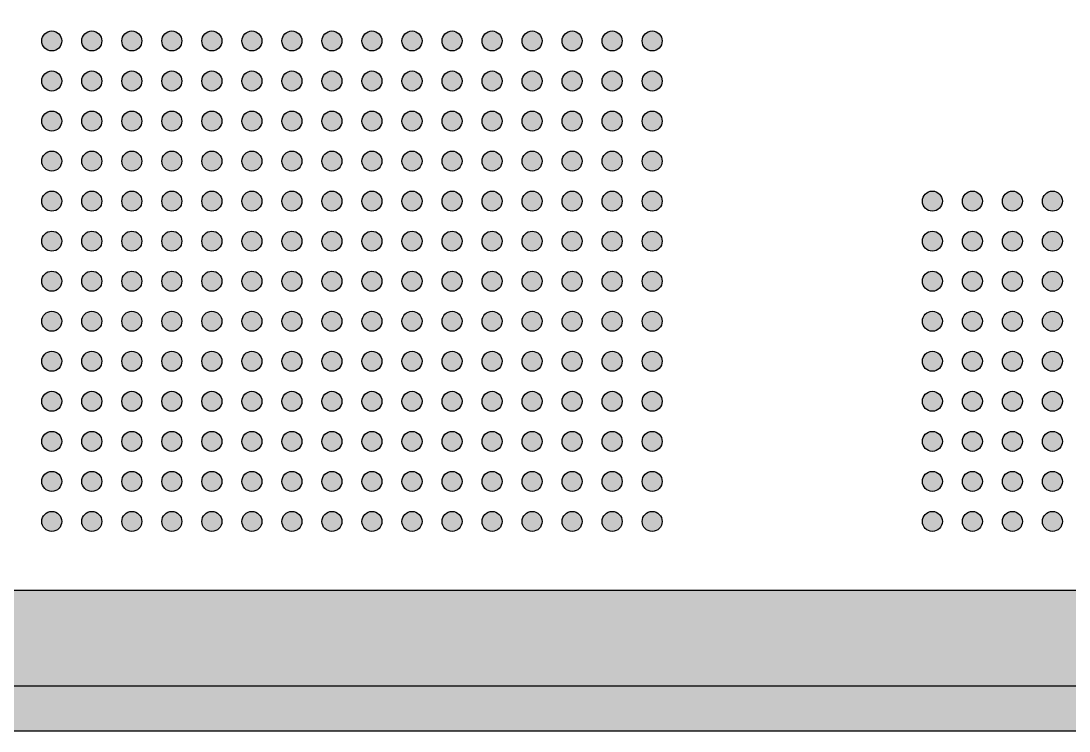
# Model space of a CAD drawing. Header units: millimetres. Extents: x -87434 to 499450, y -468665 to 122144.
# Drawn here: x 106402 to 109021, y 67390 to 69163 of the extents above; entities that cross this region are included whole.
import ezdxf

# ---------------------------------------------------------------- set-up
doc = ezdxf.new("R2010")
doc.units = ezdxf.units.MM

# ---------------------------------------------------------------- blocks, each defined once
blk = doc.blocks.new('A$C0D4A27B5')
at = {"lineweight": 25}
h = blk.add_hatch(color=251, dxfattribs=at)
h.set_gradient(color1=(62, 64, 59), color2=(90, 93, 86), tint=0.46, name='INVHEMISPHERICAL')
h.paths.add_polyline_path([(0, 0), (650, 0), (650, -700), (0, -700)])
h.paths.add_polyline_path([(21.05, -21.05), (628.95, -21.05), (628.95, -678.95), (21.05, -678.95)], flags=16)
at = {"lineweight": 30}
h = blk.add_hatch(color=256, dxfattribs=at)
h.dxf.hatch_style = 1
edge = h.paths.add_edge_path()
edge.add_arc((159.27, -596.59), 1.5, 0, 360)
h = blk.add_hatch(color=256, dxfattribs=at)
h.dxf.hatch_style = 1
edge = h.paths.add_edge_path()
edge.add_arc((165.27, -596.59), 1.5, 0, 360)
h = blk.add_hatch(color=256, dxfattribs=at)
h.dxf.hatch_style = 1
edge = h.paths.add_edge_path()
edge.add_arc((171.27, -596.59), 1.5, 0, 360)
h = blk.add_hatch(color=256, dxfattribs=at)
h.dxf.hatch_style = 1
edge = h.paths.add_edge_path()
edge.add_arc((177.27, -596.59), 1.5, 0, 360)
h = blk.add_hatch(color=256, dxfattribs=at)
h.dxf.hatch_style = 1
edge = h.paths.add_edge_path()
edge.add_arc((183.27, -596.59), 1.5, 0, 360)
h = blk.add_hatch(color=256, dxfattribs=at)
h.dxf.hatch_style = 1
edge = h.paths.add_edge_path()
edge.add_arc((189.27, -596.59), 1.5, 0, 360)
h = blk.add_hatch(color=256, dxfattribs=at)
h.dxf.hatch_style = 1
edge = h.paths.add_edge_path()
edge.add_arc((195.27, -596.59), 1.5, 0, 360)
h = blk.add_hatch(color=256, dxfattribs=at)
h.dxf.hatch_style = 1
edge = h.paths.add_edge_path()
edge.add_arc((201.27, -596.59), 1.5, 0, 360)
h = blk.add_hatch(color=256, dxfattribs=at)
h.dxf.hatch_style = 1
edge = h.paths.add_edge_path()
edge.add_arc((207.27, -596.59), 1.5, 0, 360)
h = blk.add_hatch(color=256, dxfattribs=at)
h.dxf.hatch_style = 1
edge = h.paths.add_edge_path()
edge.add_arc((213.27, -596.59), 1.5, 0, 360)
h = blk.add_hatch(color=256, dxfattribs=at)
h.dxf.hatch_style = 1
edge = h.paths.add_edge_path()
edge.add_arc((219.27, -596.59), 1.5, 0, 360)
h = blk.add_hatch(color=256, dxfattribs=at)
h.dxf.hatch_style = 1
edge = h.paths.add_edge_path()
edge.add_arc((225.27, -596.59), 1.5, 0, 360)
h = blk.add_hatch(color=256, dxfattribs=at)
h.dxf.hatch_style = 1
edge = h.paths.add_edge_path()
edge.add_arc((231.27, -596.59), 1.5, 0, 360)
h = blk.add_hatch(color=256, dxfattribs=at)
h.dxf.hatch_style = 1
edge = h.paths.add_edge_path()
edge.add_arc((237.27, -596.59), 1.5, 0, 360)
h = blk.add_hatch(color=256, dxfattribs=at)
h.dxf.hatch_style = 1
edge = h.paths.add_edge_path()
edge.add_arc((243.27, -596.59), 1.5, 0, 360)
h = blk.add_hatch(color=256, dxfattribs=at)
h.dxf.hatch_style = 1
edge = h.paths.add_edge_path()
edge.add_arc((249.27, -596.59), 1.5, 0, 360)
h = blk.add_hatch(color=256, dxfattribs=at)
h.dxf.hatch_style = 1
edge = h.paths.add_edge_path()
edge.add_arc((159.27, -602.59), 1.5, 0, 360)
h = blk.add_hatch(color=256, dxfattribs=at)
h.dxf.hatch_style = 1
edge = h.paths.add_edge_path()
edge.add_arc((165.27, -602.59), 1.5, 0, 360)
h = blk.add_hatch(color=256, dxfattribs=at)
h.dxf.hatch_style = 1
edge = h.paths.add_edge_path()
edge.add_arc((171.27, -602.59), 1.5, 0, 360)
h = blk.add_hatch(color=256, dxfattribs=at)
h.dxf.hatch_style = 1
edge = h.paths.add_edge_path()
edge.add_arc((177.27, -602.59), 1.5, 0, 360)
h = blk.add_hatch(color=256, dxfattribs=at)
h.dxf.hatch_style = 1
edge = h.paths.add_edge_path()
edge.add_arc((183.27, -602.59), 1.5, 0, 360)
h = blk.add_hatch(color=256, dxfattribs=at)
h.dxf.hatch_style = 1
edge = h.paths.add_edge_path()
edge.add_arc((189.27, -602.59), 1.5, 0, 360)
h = blk.add_hatch(color=256, dxfattribs=at)
h.dxf.hatch_style = 1
edge = h.paths.add_edge_path()
edge.add_arc((195.27, -602.59), 1.5, 0, 360)
h = blk.add_hatch(color=256, dxfattribs=at)
h.dxf.hatch_style = 1
edge = h.paths.add_edge_path()
edge.add_arc((201.27, -602.59), 1.5, 0, 360)
h = blk.add_hatch(color=256, dxfattribs=at)
h.dxf.hatch_style = 1
edge = h.paths.add_edge_path()
edge.add_arc((207.27, -602.59), 1.5, 0, 360)
h = blk.add_hatch(color=256, dxfattribs=at)
h.dxf.hatch_style = 1
edge = h.paths.add_edge_path()
edge.add_arc((213.27, -602.59), 1.5, 0, 360)
h = blk.add_hatch(color=256, dxfattribs=at)
h.dxf.hatch_style = 1
edge = h.paths.add_edge_path()
edge.add_arc((219.27, -602.59), 1.5, 0, 360)
h = blk.add_hatch(color=256, dxfattribs=at)
h.dxf.hatch_style = 1
edge = h.paths.add_edge_path()
edge.add_arc((225.27, -602.59), 1.5, 0, 360)
h = blk.add_hatch(color=256, dxfattribs=at)
h.dxf.hatch_style = 1
edge = h.paths.add_edge_path()
edge.add_arc((231.27, -602.59), 1.5, 0, 360)
h = blk.add_hatch(color=256, dxfattribs=at)
h.dxf.hatch_style = 1
edge = h.paths.add_edge_path()
edge.add_arc((237.27, -602.59), 1.5, 0, 360)
h = blk.add_hatch(color=256, dxfattribs=at)
h.dxf.hatch_style = 1
edge = h.paths.add_edge_path()
edge.add_arc((243.27, -602.59), 1.5, 0, 360)
h = blk.add_hatch(color=256, dxfattribs=at)
h.dxf.hatch_style = 1
edge = h.paths.add_edge_path()
edge.add_arc((249.27, -602.59), 1.5, 0, 360)
h = blk.add_hatch(color=256, dxfattribs=at)
h.dxf.hatch_style = 1
edge = h.paths.add_edge_path()
edge.add_arc((159.27, -608.59), 1.5, 0, 360)
h = blk.add_hatch(color=256, dxfattribs=at)
h.dxf.hatch_style = 1
edge = h.paths.add_edge_path()
edge.add_arc((165.27, -608.59), 1.5, 0, 360)
h = blk.add_hatch(color=256, dxfattribs=at)
h.dxf.hatch_style = 1
edge = h.paths.add_edge_path()
edge.add_arc((171.27, -608.59), 1.5, 0, 360)
h = blk.add_hatch(color=256, dxfattribs=at)
h.dxf.hatch_style = 1
edge = h.paths.add_edge_path()
edge.add_arc((177.27, -608.59), 1.5, 0, 360)
h = blk.add_hatch(color=256, dxfattribs=at)
h.dxf.hatch_style = 1
edge = h.paths.add_edge_path()
edge.add_arc((183.27, -608.59), 1.5, 0, 360)
h = blk.add_hatch(color=256, dxfattribs=at)
h.dxf.hatch_style = 1
edge = h.paths.add_edge_path()
edge.add_arc((189.27, -608.59), 1.5, 0, 360)
h = blk.add_hatch(color=256, dxfattribs=at)
h.dxf.hatch_style = 1
edge = h.paths.add_edge_path()
edge.add_arc((195.27, -608.59), 1.5, 0, 360)
h = blk.add_hatch(color=256, dxfattribs=at)
h.dxf.hatch_style = 1
edge = h.paths.add_edge_path()
edge.add_arc((201.27, -608.59), 1.5, 0, 360)
h = blk.add_hatch(color=256, dxfattribs=at)
h.dxf.hatch_style = 1
edge = h.paths.add_edge_path()
edge.add_arc((207.27, -608.59), 1.5, 0, 360)
h = blk.add_hatch(color=256, dxfattribs=at)
h.dxf.hatch_style = 1
edge = h.paths.add_edge_path()
edge.add_arc((213.27, -608.59), 1.5, 0, 360)
h = blk.add_hatch(color=256, dxfattribs=at)
h.dxf.hatch_style = 1
edge = h.paths.add_edge_path()
edge.add_arc((219.27, -608.59), 1.5, 0, 360)
h = blk.add_hatch(color=256, dxfattribs=at)
h.dxf.hatch_style = 1
edge = h.paths.add_edge_path()
edge.add_arc((225.27, -608.59), 1.5, 0, 360)
h = blk.add_hatch(color=256, dxfattribs=at)
h.dxf.hatch_style = 1
edge = h.paths.add_edge_path()
edge.add_arc((231.27, -608.59), 1.5, 0, 360)
h = blk.add_hatch(color=256, dxfattribs=at)
h.dxf.hatch_style = 1
edge = h.paths.add_edge_path()
edge.add_arc((237.27, -608.59), 1.5, 0, 360)
h = blk.add_hatch(color=256, dxfattribs=at)
h.dxf.hatch_style = 1
edge = h.paths.add_edge_path()
edge.add_arc((243.27, -608.59), 1.5, 0, 360)
h = blk.add_hatch(color=256, dxfattribs=at)
h.dxf.hatch_style = 1
edge = h.paths.add_edge_path()
edge.add_arc((249.27, -608.59), 1.5, 0, 360)
h = blk.add_hatch(color=256, dxfattribs=at)
h.dxf.hatch_style = 1
edge = h.paths.add_edge_path()
edge.add_arc((159.27, -614.59), 1.5, 0, 360)
h = blk.add_hatch(color=256, dxfattribs=at)
h.dxf.hatch_style = 1
edge = h.paths.add_edge_path()
edge.add_arc((165.27, -614.59), 1.5, 0, 360)
h = blk.add_hatch(color=256, dxfattribs=at)
h.dxf.hatch_style = 1
edge = h.paths.add_edge_path()
edge.add_arc((171.27, -614.59), 1.5, 0, 360)
h = blk.add_hatch(color=256, dxfattribs=at)
h.dxf.hatch_style = 1
edge = h.paths.add_edge_path()
edge.add_arc((177.27, -614.59), 1.5, 0, 360)
h = blk.add_hatch(color=256, dxfattribs=at)
h.dxf.hatch_style = 1
edge = h.paths.add_edge_path()
edge.add_arc((183.27, -614.59), 1.5, 0, 360)
h = blk.add_hatch(color=256, dxfattribs=at)
h.dxf.hatch_style = 1
edge = h.paths.add_edge_path()
edge.add_arc((189.27, -614.59), 1.5, 0, 360)
h = blk.add_hatch(color=256, dxfattribs=at)
h.dxf.hatch_style = 1
edge = h.paths.add_edge_path()
edge.add_arc((195.27, -614.59), 1.5, 0, 360)
h = blk.add_hatch(color=256, dxfattribs=at)
h.dxf.hatch_style = 1
edge = h.paths.add_edge_path()
edge.add_arc((201.27, -614.59), 1.5, 0, 360)
h = blk.add_hatch(color=256, dxfattribs=at)
h.dxf.hatch_style = 1
edge = h.paths.add_edge_path()
edge.add_arc((207.27, -614.59), 1.5, 0, 360)
h = blk.add_hatch(color=256, dxfattribs=at)
h.dxf.hatch_style = 1
edge = h.paths.add_edge_path()
edge.add_arc((213.27, -614.59), 1.5, 0, 360)
h = blk.add_hatch(color=256, dxfattribs=at)
h.dxf.hatch_style = 1
edge = h.paths.add_edge_path()
edge.add_arc((219.27, -614.59), 1.5, 0, 360)
h = blk.add_hatch(color=256, dxfattribs=at)
h.dxf.hatch_style = 1
edge = h.paths.add_edge_path()
edge.add_arc((225.27, -614.59), 1.5, 0, 360)
h = blk.add_hatch(color=256, dxfattribs=at)
h.dxf.hatch_style = 1
edge = h.paths.add_edge_path()
edge.add_arc((231.27, -614.59), 1.5, 0, 360)
h = blk.add_hatch(color=256, dxfattribs=at)
h.dxf.hatch_style = 1
edge = h.paths.add_edge_path()
edge.add_arc((237.27, -614.59), 1.5, 0, 360)
h = blk.add_hatch(color=256, dxfattribs=at)
h.dxf.hatch_style = 1
edge = h.paths.add_edge_path()
edge.add_arc((243.27, -614.59), 1.5, 0, 360)
h = blk.add_hatch(color=256, dxfattribs=at)
h.dxf.hatch_style = 1
edge = h.paths.add_edge_path()
edge.add_arc((249.27, -614.59), 1.5, 0, 360)
h = blk.add_hatch(color=256, dxfattribs=at)
h.dxf.hatch_style = 1
edge = h.paths.add_edge_path()
edge.add_arc((159.27, -620.59), 1.5, 0, 360)
h = blk.add_hatch(color=256, dxfattribs=at)
h.dxf.hatch_style = 1
edge = h.paths.add_edge_path()
edge.add_arc((165.27, -620.59), 1.5, 0, 360)
h = blk.add_hatch(color=256, dxfattribs=at)
h.dxf.hatch_style = 1
edge = h.paths.add_edge_path()
edge.add_arc((171.27, -620.59), 1.5, 0, 360)
h = blk.add_hatch(color=256, dxfattribs=at)
h.dxf.hatch_style = 1
edge = h.paths.add_edge_path()
edge.add_arc((177.27, -620.59), 1.5, 0, 360)
h = blk.add_hatch(color=256, dxfattribs=at)
h.dxf.hatch_style = 1
edge = h.paths.add_edge_path()
edge.add_arc((183.27, -620.59), 1.5, 0, 360)
h = blk.add_hatch(color=256, dxfattribs=at)
h.dxf.hatch_style = 1
edge = h.paths.add_edge_path()
edge.add_arc((189.27, -620.59), 1.5, 0, 360)
h = blk.add_hatch(color=256, dxfattribs=at)
h.dxf.hatch_style = 1
edge = h.paths.add_edge_path()
edge.add_arc((195.27, -620.59), 1.5, 0, 360)
h = blk.add_hatch(color=256, dxfattribs=at)
h.dxf.hatch_style = 1
edge = h.paths.add_edge_path()
edge.add_arc((201.27, -620.59), 1.5, 0, 360)
h = blk.add_hatch(color=256, dxfattribs=at)
h.dxf.hatch_style = 1
edge = h.paths.add_edge_path()
edge.add_arc((207.27, -620.59), 1.5, 0, 360)
h = blk.add_hatch(color=256, dxfattribs=at)
h.dxf.hatch_style = 1
edge = h.paths.add_edge_path()
edge.add_arc((213.27, -620.59), 1.5, 0, 360)
h = blk.add_hatch(color=256, dxfattribs=at)
h.dxf.hatch_style = 1
edge = h.paths.add_edge_path()
edge.add_arc((219.27, -620.59), 1.5, 0, 360)
h = blk.add_hatch(color=256, dxfattribs=at)
h.dxf.hatch_style = 1
edge = h.paths.add_edge_path()
edge.add_arc((225.27, -620.59), 1.5, 0, 360)
h = blk.add_hatch(color=256, dxfattribs=at)
h.dxf.hatch_style = 1
edge = h.paths.add_edge_path()
edge.add_arc((231.27, -620.59), 1.5, 0, 360)
h = blk.add_hatch(color=256, dxfattribs=at)
h.dxf.hatch_style = 1
edge = h.paths.add_edge_path()
edge.add_arc((237.27, -620.59), 1.5, 0, 360)
h = blk.add_hatch(color=256, dxfattribs=at)
h.dxf.hatch_style = 1
edge = h.paths.add_edge_path()
edge.add_arc((243.27, -620.59), 1.5, 0, 360)
h = blk.add_hatch(color=256, dxfattribs=at)
h.dxf.hatch_style = 1
edge = h.paths.add_edge_path()
edge.add_arc((249.27, -620.59), 1.5, 0, 360)
h = blk.add_hatch(color=256, dxfattribs=at)
h.dxf.hatch_style = 1
edge = h.paths.add_edge_path()
edge.add_arc((291.27, -620.59), 1.5, 0, 360)
h = blk.add_hatch(color=256, dxfattribs=at)
h.dxf.hatch_style = 1
edge = h.paths.add_edge_path()
edge.add_arc((297.27, -620.59), 1.5, 0, 360)
h = blk.add_hatch(color=256, dxfattribs=at)
h.dxf.hatch_style = 1
edge = h.paths.add_edge_path()
edge.add_arc((303.27, -620.59), 1.5, 0, 360)
h = blk.add_hatch(color=256, dxfattribs=at)
h.dxf.hatch_style = 1
edge = h.paths.add_edge_path()
edge.add_arc((309.27, -620.59), 1.5, 0, 360)
h = blk.add_hatch(color=256, dxfattribs=at)
h.dxf.hatch_style = 1
edge = h.paths.add_edge_path()
edge.add_arc((159.27, -626.59), 1.5, 0, 360)
h = blk.add_hatch(color=256, dxfattribs=at)
h.dxf.hatch_style = 1
edge = h.paths.add_edge_path()
edge.add_arc((165.27, -626.59), 1.5, 0, 360)
h = blk.add_hatch(color=256, dxfattribs=at)
h.dxf.hatch_style = 1
edge = h.paths.add_edge_path()
edge.add_arc((171.27, -626.59), 1.5, 0, 360)
h = blk.add_hatch(color=256, dxfattribs=at)
h.dxf.hatch_style = 1
edge = h.paths.add_edge_path()
edge.add_arc((177.27, -626.59), 1.5, 0, 360)
h = blk.add_hatch(color=256, dxfattribs=at)
h.dxf.hatch_style = 1
edge = h.paths.add_edge_path()
edge.add_arc((183.27, -626.59), 1.5, 0, 360)
h = blk.add_hatch(color=256, dxfattribs=at)
h.dxf.hatch_style = 1
edge = h.paths.add_edge_path()
edge.add_arc((189.27, -626.59), 1.5, 0, 360)
h = blk.add_hatch(color=256, dxfattribs=at)
h.dxf.hatch_style = 1
edge = h.paths.add_edge_path()
edge.add_arc((195.27, -626.59), 1.5, 0, 360)
h = blk.add_hatch(color=256, dxfattribs=at)
h.dxf.hatch_style = 1
edge = h.paths.add_edge_path()
edge.add_arc((201.27, -626.59), 1.5, 0, 360)
h = blk.add_hatch(color=256, dxfattribs=at)
h.dxf.hatch_style = 1
edge = h.paths.add_edge_path()
edge.add_arc((207.27, -626.59), 1.5, 0, 360)
h = blk.add_hatch(color=256, dxfattribs=at)
h.dxf.hatch_style = 1
edge = h.paths.add_edge_path()
edge.add_arc((213.27, -626.59), 1.5, 0, 360)
h = blk.add_hatch(color=256, dxfattribs=at)
h.dxf.hatch_style = 1
edge = h.paths.add_edge_path()
edge.add_arc((219.27, -626.59), 1.5, 0, 360)
h = blk.add_hatch(color=256, dxfattribs=at)
h.dxf.hatch_style = 1
edge = h.paths.add_edge_path()
edge.add_arc((225.27, -626.59), 1.5, 0, 360)
h = blk.add_hatch(color=256, dxfattribs=at)
h.dxf.hatch_style = 1
edge = h.paths.add_edge_path()
edge.add_arc((231.27, -626.59), 1.5, 0, 360)
h = blk.add_hatch(color=256, dxfattribs=at)
h.dxf.hatch_style = 1
edge = h.paths.add_edge_path()
edge.add_arc((237.27, -626.59), 1.5, 0, 360)
h = blk.add_hatch(color=256, dxfattribs=at)
h.dxf.hatch_style = 1
edge = h.paths.add_edge_path()
edge.add_arc((243.27, -626.59), 1.5, 0, 360)
h = blk.add_hatch(color=256, dxfattribs=at)
h.dxf.hatch_style = 1
edge = h.paths.add_edge_path()
edge.add_arc((249.27, -626.59), 1.5, 0, 360)
h = blk.add_hatch(color=256, dxfattribs=at)
h.dxf.hatch_style = 1
edge = h.paths.add_edge_path()
edge.add_arc((291.27, -626.59), 1.5, 0, 360)
h = blk.add_hatch(color=256, dxfattribs=at)
h.dxf.hatch_style = 1
edge = h.paths.add_edge_path()
edge.add_arc((297.27, -626.59), 1.5, 0, 360)
h = blk.add_hatch(color=256, dxfattribs=at)
h.dxf.hatch_style = 1
edge = h.paths.add_edge_path()
edge.add_arc((303.27, -626.59), 1.5, 0, 360)
h = blk.add_hatch(color=256, dxfattribs=at)
h.dxf.hatch_style = 1
edge = h.paths.add_edge_path()
edge.add_arc((309.27, -626.59), 1.5, 0, 360)
h = blk.add_hatch(color=256, dxfattribs=at)
h.dxf.hatch_style = 1
edge = h.paths.add_edge_path()
edge.add_arc((159.27, -632.59), 1.5, 0, 360)
h = blk.add_hatch(color=256, dxfattribs=at)
h.dxf.hatch_style = 1
edge = h.paths.add_edge_path()
edge.add_arc((165.27, -632.59), 1.5, 0, 360)
h = blk.add_hatch(color=256, dxfattribs=at)
h.dxf.hatch_style = 1
edge = h.paths.add_edge_path()
edge.add_arc((171.27, -632.59), 1.5, 0, 360)
h = blk.add_hatch(color=256, dxfattribs=at)
h.dxf.hatch_style = 1
edge = h.paths.add_edge_path()
edge.add_arc((177.27, -632.59), 1.5, 0, 360)
h = blk.add_hatch(color=256, dxfattribs=at)
h.dxf.hatch_style = 1
edge = h.paths.add_edge_path()
edge.add_arc((183.27, -632.59), 1.5, 0, 360)
h = blk.add_hatch(color=256, dxfattribs=at)
h.dxf.hatch_style = 1
edge = h.paths.add_edge_path()
edge.add_arc((189.27, -632.59), 1.5, 0, 360)
h = blk.add_hatch(color=256, dxfattribs=at)
h.dxf.hatch_style = 1
edge = h.paths.add_edge_path()
edge.add_arc((195.27, -632.59), 1.5, 0, 360)
h = blk.add_hatch(color=256, dxfattribs=at)
h.dxf.hatch_style = 1
edge = h.paths.add_edge_path()
edge.add_arc((201.27, -632.59), 1.5, 0, 360)
h = blk.add_hatch(color=256, dxfattribs=at)
h.dxf.hatch_style = 1
edge = h.paths.add_edge_path()
edge.add_arc((207.27, -632.59), 1.5, 0, 360)
h = blk.add_hatch(color=256, dxfattribs=at)
h.dxf.hatch_style = 1
edge = h.paths.add_edge_path()
edge.add_arc((213.27, -632.59), 1.5, 0, 360)
h = blk.add_hatch(color=256, dxfattribs=at)
h.dxf.hatch_style = 1
edge = h.paths.add_edge_path()
edge.add_arc((219.27, -632.59), 1.5, 0, 360)
h = blk.add_hatch(color=256, dxfattribs=at)
h.dxf.hatch_style = 1
edge = h.paths.add_edge_path()
edge.add_arc((225.27, -632.59), 1.5, 0, 360)
h = blk.add_hatch(color=256, dxfattribs=at)
h.dxf.hatch_style = 1
edge = h.paths.add_edge_path()
edge.add_arc((231.27, -632.59), 1.5, 0, 360)
h = blk.add_hatch(color=256, dxfattribs=at)
h.dxf.hatch_style = 1
edge = h.paths.add_edge_path()
edge.add_arc((237.27, -632.59), 1.5, 0, 360)
h = blk.add_hatch(color=256, dxfattribs=at)
h.dxf.hatch_style = 1
edge = h.paths.add_edge_path()
edge.add_arc((243.27, -632.59), 1.5, 0, 360)
h = blk.add_hatch(color=256, dxfattribs=at)
h.dxf.hatch_style = 1
edge = h.paths.add_edge_path()
edge.add_arc((249.27, -632.59), 1.5, 0, 360)
h = blk.add_hatch(color=256, dxfattribs=at)
h.dxf.hatch_style = 1
edge = h.paths.add_edge_path()
edge.add_arc((291.27, -632.59), 1.5, 0, 360)
h = blk.add_hatch(color=256, dxfattribs=at)
h.dxf.hatch_style = 1
edge = h.paths.add_edge_path()
edge.add_arc((297.27, -632.59), 1.5, 0, 360)
h = blk.add_hatch(color=256, dxfattribs=at)
h.dxf.hatch_style = 1
edge = h.paths.add_edge_path()
edge.add_arc((303.27, -632.59), 1.5, 0, 360)
h = blk.add_hatch(color=256, dxfattribs=at)
h.dxf.hatch_style = 1
edge = h.paths.add_edge_path()
edge.add_arc((309.27, -632.59), 1.5, 0, 360)
h = blk.add_hatch(color=256, dxfattribs=at)
h.dxf.hatch_style = 1
edge = h.paths.add_edge_path()
edge.add_arc((159.27, -638.59), 1.5, 0, 360)
h = blk.add_hatch(color=256, dxfattribs=at)
h.dxf.hatch_style = 1
edge = h.paths.add_edge_path()
edge.add_arc((165.27, -638.59), 1.5, 0, 360)
h = blk.add_hatch(color=256, dxfattribs=at)
h.dxf.hatch_style = 1
edge = h.paths.add_edge_path()
edge.add_arc((171.27, -638.59), 1.5, 0, 360)
h = blk.add_hatch(color=256, dxfattribs=at)
h.dxf.hatch_style = 1
edge = h.paths.add_edge_path()
edge.add_arc((177.27, -638.59), 1.5, 0, 360)
h = blk.add_hatch(color=256, dxfattribs=at)
h.dxf.hatch_style = 1
edge = h.paths.add_edge_path()
edge.add_arc((183.27, -638.59), 1.5, 0, 360)
h = blk.add_hatch(color=256, dxfattribs=at)
h.dxf.hatch_style = 1
edge = h.paths.add_edge_path()
edge.add_arc((189.27, -638.59), 1.5, 0, 360)
h = blk.add_hatch(color=256, dxfattribs=at)
h.dxf.hatch_style = 1
edge = h.paths.add_edge_path()
edge.add_arc((195.27, -638.59), 1.5, 0, 360)
h = blk.add_hatch(color=256, dxfattribs=at)
h.dxf.hatch_style = 1
edge = h.paths.add_edge_path()
edge.add_arc((201.27, -638.59), 1.5, 0, 360)
h = blk.add_hatch(color=256, dxfattribs=at)
h.dxf.hatch_style = 1
edge = h.paths.add_edge_path()
edge.add_arc((207.27, -638.59), 1.5, 0, 360)
h = blk.add_hatch(color=256, dxfattribs=at)
h.dxf.hatch_style = 1
edge = h.paths.add_edge_path()
edge.add_arc((213.27, -638.59), 1.5, 0, 360)
h = blk.add_hatch(color=256, dxfattribs=at)
h.dxf.hatch_style = 1
edge = h.paths.add_edge_path()
edge.add_arc((219.27, -638.59), 1.5, 0, 360)
h = blk.add_hatch(color=256, dxfattribs=at)
h.dxf.hatch_style = 1
edge = h.paths.add_edge_path()
edge.add_arc((225.27, -638.59), 1.5, 0, 360)
h = blk.add_hatch(color=256, dxfattribs=at)
h.dxf.hatch_style = 1
edge = h.paths.add_edge_path()
edge.add_arc((231.27, -638.59), 1.5, 0, 360)
h = blk.add_hatch(color=256, dxfattribs=at)
h.dxf.hatch_style = 1
edge = h.paths.add_edge_path()
edge.add_arc((237.27, -638.59), 1.5, 0, 360)
h = blk.add_hatch(color=256, dxfattribs=at)
h.dxf.hatch_style = 1
edge = h.paths.add_edge_path()
edge.add_arc((243.27, -638.59), 1.5, 0, 360)
h = blk.add_hatch(color=256, dxfattribs=at)
h.dxf.hatch_style = 1
edge = h.paths.add_edge_path()
edge.add_arc((249.27, -638.59), 1.5, 0, 360)
h = blk.add_hatch(color=256, dxfattribs=at)
h.dxf.hatch_style = 1
edge = h.paths.add_edge_path()
edge.add_arc((291.27, -638.59), 1.5, 0, 360)
h = blk.add_hatch(color=256, dxfattribs=at)
h.dxf.hatch_style = 1
edge = h.paths.add_edge_path()
edge.add_arc((297.27, -638.59), 1.5, 0, 360)
h = blk.add_hatch(color=256, dxfattribs=at)
h.dxf.hatch_style = 1
edge = h.paths.add_edge_path()
edge.add_arc((303.27, -638.59), 1.5, 0, 360)
h = blk.add_hatch(color=256, dxfattribs=at)
h.dxf.hatch_style = 1
edge = h.paths.add_edge_path()
edge.add_arc((309.27, -638.59), 1.5, 0, 360)
h = blk.add_hatch(color=256, dxfattribs=at)
h.dxf.hatch_style = 1
edge = h.paths.add_edge_path()
edge.add_arc((159.27, -644.59), 1.5, 0, 360)
h = blk.add_hatch(color=256, dxfattribs=at)
h.dxf.hatch_style = 1
edge = h.paths.add_edge_path()
edge.add_arc((165.27, -644.59), 1.5, 0, 360)
h = blk.add_hatch(color=256, dxfattribs=at)
h.dxf.hatch_style = 1
edge = h.paths.add_edge_path()
edge.add_arc((171.27, -644.59), 1.5, 0, 360)
h = blk.add_hatch(color=256, dxfattribs=at)
h.dxf.hatch_style = 1
edge = h.paths.add_edge_path()
edge.add_arc((177.27, -644.59), 1.5, 0, 360)
h = blk.add_hatch(color=256, dxfattribs=at)
h.dxf.hatch_style = 1
edge = h.paths.add_edge_path()
edge.add_arc((183.27, -644.59), 1.5, 0, 360)
h = blk.add_hatch(color=256, dxfattribs=at)
h.dxf.hatch_style = 1
edge = h.paths.add_edge_path()
edge.add_arc((189.27, -644.59), 1.5, 0, 360)
h = blk.add_hatch(color=256, dxfattribs=at)
h.dxf.hatch_style = 1
edge = h.paths.add_edge_path()
edge.add_arc((195.27, -644.59), 1.5, 0, 360)
h = blk.add_hatch(color=256, dxfattribs=at)
h.dxf.hatch_style = 1
edge = h.paths.add_edge_path()
edge.add_arc((201.27, -644.59), 1.5, 0, 360)
h = blk.add_hatch(color=256, dxfattribs=at)
h.dxf.hatch_style = 1
edge = h.paths.add_edge_path()
edge.add_arc((207.27, -644.59), 1.5, 0, 360)
h = blk.add_hatch(color=256, dxfattribs=at)
h.dxf.hatch_style = 1
edge = h.paths.add_edge_path()
edge.add_arc((213.27, -644.59), 1.5, 0, 360)
h = blk.add_hatch(color=256, dxfattribs=at)
h.dxf.hatch_style = 1
edge = h.paths.add_edge_path()
edge.add_arc((219.27, -644.59), 1.5, 0, 360)
h = blk.add_hatch(color=256, dxfattribs=at)
h.dxf.hatch_style = 1
edge = h.paths.add_edge_path()
edge.add_arc((225.27, -644.59), 1.5, 0, 360)
h = blk.add_hatch(color=256, dxfattribs=at)
h.dxf.hatch_style = 1
edge = h.paths.add_edge_path()
edge.add_arc((231.27, -644.59), 1.5, 0, 360)
h = blk.add_hatch(color=256, dxfattribs=at)
h.dxf.hatch_style = 1
edge = h.paths.add_edge_path()
edge.add_arc((237.27, -644.59), 1.5, 0, 360)
h = blk.add_hatch(color=256, dxfattribs=at)
h.dxf.hatch_style = 1
edge = h.paths.add_edge_path()
edge.add_arc((243.27, -644.59), 1.5, 0, 360)
h = blk.add_hatch(color=256, dxfattribs=at)
h.dxf.hatch_style = 1
edge = h.paths.add_edge_path()
edge.add_arc((249.27, -644.59), 1.5, 0, 360)
h = blk.add_hatch(color=256, dxfattribs=at)
h.dxf.hatch_style = 1
edge = h.paths.add_edge_path()
edge.add_arc((291.27, -644.59), 1.5, 0, 360)
h = blk.add_hatch(color=256, dxfattribs=at)
h.dxf.hatch_style = 1
edge = h.paths.add_edge_path()
edge.add_arc((297.27, -644.59), 1.5, 0, 360)
h = blk.add_hatch(color=256, dxfattribs=at)
h.dxf.hatch_style = 1
edge = h.paths.add_edge_path()
edge.add_arc((303.27, -644.59), 1.5, 0, 360)
h = blk.add_hatch(color=256, dxfattribs=at)
h.dxf.hatch_style = 1
edge = h.paths.add_edge_path()
edge.add_arc((309.27, -644.59), 1.5, 0, 360)
h = blk.add_hatch(color=256, dxfattribs=at)
h.dxf.hatch_style = 1
edge = h.paths.add_edge_path()
edge.add_arc((159.27, -650.59), 1.5, 0, 360)
h = blk.add_hatch(color=256, dxfattribs=at)
h.dxf.hatch_style = 1
edge = h.paths.add_edge_path()
edge.add_arc((165.27, -650.59), 1.5, 0, 360)
h = blk.add_hatch(color=256, dxfattribs=at)
h.dxf.hatch_style = 1
edge = h.paths.add_edge_path()
edge.add_arc((171.27, -650.59), 1.5, 0, 360)
h = blk.add_hatch(color=256, dxfattribs=at)
h.dxf.hatch_style = 1
edge = h.paths.add_edge_path()
edge.add_arc((177.27, -650.59), 1.5, 0, 360)
h = blk.add_hatch(color=256, dxfattribs=at)
h.dxf.hatch_style = 1
edge = h.paths.add_edge_path()
edge.add_arc((183.27, -650.59), 1.5, 0, 360)
h = blk.add_hatch(color=256, dxfattribs=at)
h.dxf.hatch_style = 1
edge = h.paths.add_edge_path()
edge.add_arc((189.27, -650.59), 1.5, 0, 360)
h = blk.add_hatch(color=256, dxfattribs=at)
h.dxf.hatch_style = 1
edge = h.paths.add_edge_path()
edge.add_arc((195.27, -650.59), 1.5, 0, 360)
h = blk.add_hatch(color=256, dxfattribs=at)
h.dxf.hatch_style = 1
edge = h.paths.add_edge_path()
edge.add_arc((201.27, -650.59), 1.5, 0, 360)
h = blk.add_hatch(color=256, dxfattribs=at)
h.dxf.hatch_style = 1
edge = h.paths.add_edge_path()
edge.add_arc((207.27, -650.59), 1.5, 0, 360)
h = blk.add_hatch(color=256, dxfattribs=at)
h.dxf.hatch_style = 1
edge = h.paths.add_edge_path()
edge.add_arc((213.27, -650.59), 1.5, 0, 360)
h = blk.add_hatch(color=256, dxfattribs=at)
h.dxf.hatch_style = 1
edge = h.paths.add_edge_path()
edge.add_arc((219.27, -650.59), 1.5, 0, 360)
h = blk.add_hatch(color=256, dxfattribs=at)
h.dxf.hatch_style = 1
edge = h.paths.add_edge_path()
edge.add_arc((225.27, -650.59), 1.5, 0, 360)
h = blk.add_hatch(color=256, dxfattribs=at)
h.dxf.hatch_style = 1
edge = h.paths.add_edge_path()
edge.add_arc((231.27, -650.59), 1.5, 0, 360)
h = blk.add_hatch(color=256, dxfattribs=at)
h.dxf.hatch_style = 1
edge = h.paths.add_edge_path()
edge.add_arc((237.27, -650.59), 1.5, 0, 360)
h = blk.add_hatch(color=256, dxfattribs=at)
h.dxf.hatch_style = 1
edge = h.paths.add_edge_path()
edge.add_arc((243.27, -650.59), 1.5, 0, 360)
h = blk.add_hatch(color=256, dxfattribs=at)
h.dxf.hatch_style = 1
edge = h.paths.add_edge_path()
edge.add_arc((249.27, -650.59), 1.5, 0, 360)
h = blk.add_hatch(color=256, dxfattribs=at)
h.dxf.hatch_style = 1
edge = h.paths.add_edge_path()
edge.add_arc((291.27, -650.59), 1.5, 0, 360)
h = blk.add_hatch(color=256, dxfattribs=at)
h.dxf.hatch_style = 1
edge = h.paths.add_edge_path()
edge.add_arc((297.27, -650.59), 1.5, 0, 360)
h = blk.add_hatch(color=256, dxfattribs=at)
h.dxf.hatch_style = 1
edge = h.paths.add_edge_path()
edge.add_arc((303.27, -650.59), 1.5, 0, 360)
h = blk.add_hatch(color=256, dxfattribs=at)
h.dxf.hatch_style = 1
edge = h.paths.add_edge_path()
edge.add_arc((309.27, -650.59), 1.5, 0, 360)
h = blk.add_hatch(color=256, dxfattribs=at)
h.dxf.hatch_style = 1
edge = h.paths.add_edge_path()
edge.add_arc((159.27, -656.59), 1.5, 0, 360)
h = blk.add_hatch(color=256, dxfattribs=at)
h.dxf.hatch_style = 1
edge = h.paths.add_edge_path()
edge.add_arc((165.27, -656.59), 1.5, 0, 360)
h = blk.add_hatch(color=256, dxfattribs=at)
h.dxf.hatch_style = 1
edge = h.paths.add_edge_path()
edge.add_arc((171.27, -656.59), 1.5, 0, 360)
h = blk.add_hatch(color=256, dxfattribs=at)
h.dxf.hatch_style = 1
edge = h.paths.add_edge_path()
edge.add_arc((177.27, -656.59), 1.5, 0, 360)
h = blk.add_hatch(color=256, dxfattribs=at)
h.dxf.hatch_style = 1
edge = h.paths.add_edge_path()
edge.add_arc((183.27, -656.59), 1.5, 0, 360)
h = blk.add_hatch(color=256, dxfattribs=at)
h.dxf.hatch_style = 1
edge = h.paths.add_edge_path()
edge.add_arc((189.27, -656.59), 1.5, 0, 360)
h = blk.add_hatch(color=256, dxfattribs=at)
h.dxf.hatch_style = 1
edge = h.paths.add_edge_path()
edge.add_arc((195.27, -656.59), 1.5, 0, 360)
h = blk.add_hatch(color=256, dxfattribs=at)
h.dxf.hatch_style = 1
edge = h.paths.add_edge_path()
edge.add_arc((201.27, -656.59), 1.5, 0, 360)
h = blk.add_hatch(color=256, dxfattribs=at)
h.dxf.hatch_style = 1
edge = h.paths.add_edge_path()
edge.add_arc((207.27, -656.59), 1.5, 0, 360)
h = blk.add_hatch(color=256, dxfattribs=at)
h.dxf.hatch_style = 1
edge = h.paths.add_edge_path()
edge.add_arc((213.27, -656.59), 1.5, 0, 360)
h = blk.add_hatch(color=256, dxfattribs=at)
h.dxf.hatch_style = 1
edge = h.paths.add_edge_path()
edge.add_arc((219.27, -656.59), 1.5, 0, 360)
h = blk.add_hatch(color=256, dxfattribs=at)
h.dxf.hatch_style = 1
edge = h.paths.add_edge_path()
edge.add_arc((225.27, -656.59), 1.5, 0, 360)
h = blk.add_hatch(color=256, dxfattribs=at)
h.dxf.hatch_style = 1
edge = h.paths.add_edge_path()
edge.add_arc((231.27, -656.59), 1.5, 0, 360)
h = blk.add_hatch(color=256, dxfattribs=at)
h.dxf.hatch_style = 1
edge = h.paths.add_edge_path()
edge.add_arc((237.27, -656.59), 1.5, 0, 360)
h = blk.add_hatch(color=256, dxfattribs=at)
h.dxf.hatch_style = 1
edge = h.paths.add_edge_path()
edge.add_arc((243.27, -656.59), 1.5, 0, 360)
h = blk.add_hatch(color=256, dxfattribs=at)
h.dxf.hatch_style = 1
edge = h.paths.add_edge_path()
edge.add_arc((249.27, -656.59), 1.5, 0, 360)
h = blk.add_hatch(color=256, dxfattribs=at)
h.dxf.hatch_style = 1
edge = h.paths.add_edge_path()
edge.add_arc((291.27, -656.59), 1.5, 0, 360)
h = blk.add_hatch(color=256, dxfattribs=at)
h.dxf.hatch_style = 1
edge = h.paths.add_edge_path()
edge.add_arc((297.27, -656.59), 1.5, 0, 360)
h = blk.add_hatch(color=256, dxfattribs=at)
h.dxf.hatch_style = 1
edge = h.paths.add_edge_path()
edge.add_arc((303.27, -656.59), 1.5, 0, 360)
h = blk.add_hatch(color=256, dxfattribs=at)
h.dxf.hatch_style = 1
edge = h.paths.add_edge_path()
edge.add_arc((309.27, -656.59), 1.5, 0, 360)
h = blk.add_hatch(color=256, dxfattribs=at)
h.dxf.hatch_style = 1
edge = h.paths.add_edge_path()
edge.add_arc((159.27, -662.59), 1.5, 0, 360)
h = blk.add_hatch(color=256, dxfattribs=at)
h.dxf.hatch_style = 1
edge = h.paths.add_edge_path()
edge.add_arc((165.27, -662.59), 1.5, 0, 360)
h = blk.add_hatch(color=256, dxfattribs=at)
h.dxf.hatch_style = 1
edge = h.paths.add_edge_path()
edge.add_arc((171.27, -662.59), 1.5, 0, 360)
h = blk.add_hatch(color=256, dxfattribs=at)
h.dxf.hatch_style = 1
edge = h.paths.add_edge_path()
edge.add_arc((177.27, -662.59), 1.5, 0, 360)
h = blk.add_hatch(color=256, dxfattribs=at)
h.dxf.hatch_style = 1
edge = h.paths.add_edge_path()
edge.add_arc((183.27, -662.59), 1.5, 0, 360)
h = blk.add_hatch(color=256, dxfattribs=at)
h.dxf.hatch_style = 1
edge = h.paths.add_edge_path()
edge.add_arc((189.27, -662.59), 1.5, 0, 360)
h = blk.add_hatch(color=256, dxfattribs=at)
h.dxf.hatch_style = 1
edge = h.paths.add_edge_path()
edge.add_arc((195.27, -662.59), 1.5, 0, 360)
h = blk.add_hatch(color=256, dxfattribs=at)
h.dxf.hatch_style = 1
edge = h.paths.add_edge_path()
edge.add_arc((201.27, -662.59), 1.5, 0, 360)
h = blk.add_hatch(color=256, dxfattribs=at)
h.dxf.hatch_style = 1
edge = h.paths.add_edge_path()
edge.add_arc((207.27, -662.59), 1.5, 0, 360)
h = blk.add_hatch(color=256, dxfattribs=at)
h.dxf.hatch_style = 1
edge = h.paths.add_edge_path()
edge.add_arc((213.27, -662.59), 1.5, 0, 360)
h = blk.add_hatch(color=256, dxfattribs=at)
h.dxf.hatch_style = 1
edge = h.paths.add_edge_path()
edge.add_arc((219.27, -662.59), 1.5, 0, 360)
h = blk.add_hatch(color=256, dxfattribs=at)
h.dxf.hatch_style = 1
edge = h.paths.add_edge_path()
edge.add_arc((225.27, -662.59), 1.5, 0, 360)
h = blk.add_hatch(color=256, dxfattribs=at)
h.dxf.hatch_style = 1
edge = h.paths.add_edge_path()
edge.add_arc((231.27, -662.59), 1.5, 0, 360)
h = blk.add_hatch(color=256, dxfattribs=at)
h.dxf.hatch_style = 1
edge = h.paths.add_edge_path()
edge.add_arc((237.27, -662.59), 1.5, 0, 360)
h = blk.add_hatch(color=256, dxfattribs=at)
h.dxf.hatch_style = 1
edge = h.paths.add_edge_path()
edge.add_arc((243.27, -662.59), 1.5, 0, 360)
h = blk.add_hatch(color=256, dxfattribs=at)
h.dxf.hatch_style = 1
edge = h.paths.add_edge_path()
edge.add_arc((249.27, -662.59), 1.5, 0, 360)
h = blk.add_hatch(color=256, dxfattribs=at)
h.dxf.hatch_style = 1
edge = h.paths.add_edge_path()
edge.add_arc((291.27, -662.59), 1.5, 0, 360)
h = blk.add_hatch(color=256, dxfattribs=at)
h.dxf.hatch_style = 1
edge = h.paths.add_edge_path()
edge.add_arc((297.27, -662.59), 1.5, 0, 360)
h = blk.add_hatch(color=256, dxfattribs=at)
h.dxf.hatch_style = 1
edge = h.paths.add_edge_path()
edge.add_arc((303.27, -662.59), 1.5, 0, 360)
h = blk.add_hatch(color=256, dxfattribs=at)
h.dxf.hatch_style = 1
edge = h.paths.add_edge_path()
edge.add_arc((309.27, -662.59), 1.5, 0, 360)
h = blk.add_hatch(color=256, dxfattribs=at)
h.dxf.hatch_style = 1
edge = h.paths.add_edge_path()
edge.add_arc((159.27, -668.59), 1.5, 0, 360)
h = blk.add_hatch(color=256, dxfattribs=at)
h.dxf.hatch_style = 1
edge = h.paths.add_edge_path()
edge.add_arc((165.27, -668.59), 1.5, 0, 360)
h = blk.add_hatch(color=256, dxfattribs=at)
h.dxf.hatch_style = 1
edge = h.paths.add_edge_path()
edge.add_arc((171.27, -668.59), 1.5, 0, 360)
h = blk.add_hatch(color=256, dxfattribs=at)
h.dxf.hatch_style = 1
edge = h.paths.add_edge_path()
edge.add_arc((177.27, -668.59), 1.5, 0, 360)
h = blk.add_hatch(color=256, dxfattribs=at)
h.dxf.hatch_style = 1
edge = h.paths.add_edge_path()
edge.add_arc((183.27, -668.59), 1.5, 0, 360)
h = blk.add_hatch(color=256, dxfattribs=at)
h.dxf.hatch_style = 1
edge = h.paths.add_edge_path()
edge.add_arc((189.27, -668.59), 1.5, 0, 360)
h = blk.add_hatch(color=256, dxfattribs=at)
h.dxf.hatch_style = 1
edge = h.paths.add_edge_path()
edge.add_arc((195.27, -668.59), 1.5, 0, 360)
h = blk.add_hatch(color=256, dxfattribs=at)
h.dxf.hatch_style = 1
edge = h.paths.add_edge_path()
edge.add_arc((201.27, -668.59), 1.5, 0, 360)
h = blk.add_hatch(color=256, dxfattribs=at)
h.dxf.hatch_style = 1
edge = h.paths.add_edge_path()
edge.add_arc((207.27, -668.59), 1.5, 0, 360)
h = blk.add_hatch(color=256, dxfattribs=at)
h.dxf.hatch_style = 1
edge = h.paths.add_edge_path()
edge.add_arc((213.27, -668.59), 1.5, 0, 360)
h = blk.add_hatch(color=256, dxfattribs=at)
h.dxf.hatch_style = 1
edge = h.paths.add_edge_path()
edge.add_arc((219.27, -668.59), 1.5, 0, 360)
h = blk.add_hatch(color=256, dxfattribs=at)
h.dxf.hatch_style = 1
edge = h.paths.add_edge_path()
edge.add_arc((225.27, -668.59), 1.5, 0, 360)
h = blk.add_hatch(color=256, dxfattribs=at)
h.dxf.hatch_style = 1
edge = h.paths.add_edge_path()
edge.add_arc((231.27, -668.59), 1.5, 0, 360)
h = blk.add_hatch(color=256, dxfattribs=at)
h.dxf.hatch_style = 1
edge = h.paths.add_edge_path()
edge.add_arc((237.27, -668.59), 1.5, 0, 360)
h = blk.add_hatch(color=256, dxfattribs=at)
h.dxf.hatch_style = 1
edge = h.paths.add_edge_path()
edge.add_arc((243.27, -668.59), 1.5, 0, 360)
h = blk.add_hatch(color=256, dxfattribs=at)
h.dxf.hatch_style = 1
edge = h.paths.add_edge_path()
edge.add_arc((249.27, -668.59), 1.5, 0, 360)
h = blk.add_hatch(color=256, dxfattribs=at)
h.dxf.hatch_style = 1
edge = h.paths.add_edge_path()
edge.add_arc((291.27, -668.59), 1.5, 0, 360)
h = blk.add_hatch(color=256, dxfattribs=at)
h.dxf.hatch_style = 1
edge = h.paths.add_edge_path()
edge.add_arc((297.27, -668.59), 1.5, 0, 360)
h = blk.add_hatch(color=256, dxfattribs=at)
h.dxf.hatch_style = 1
edge = h.paths.add_edge_path()
edge.add_arc((303.27, -668.59), 1.5, 0, 360)
h = blk.add_hatch(color=256, dxfattribs=at)
h.dxf.hatch_style = 1
edge = h.paths.add_edge_path()
edge.add_arc((309.27, -668.59), 1.5, 0, 360)
for points in [[(0, 0), (650, 0), (650, -700), (0, -700)], [(21.05, -21.05), (628.95, -21.05), (628.95, -678.95), (21.05, -678.95)], [(120.87, -693.24), (471.17, -693.24), (471.17, -488.56), (120.87, -488.56)]]:
    blk.add_lwpolyline(points, close=True, dxfattribs=at)
for centre in [(159.27, -596.59), (165.27, -596.59), (171.27, -596.59), (177.27, -596.59), (183.27, -596.59), (189.27, -596.59), (195.27, -596.59), (201.27, -596.59), (207.27, -596.59), (213.27, -596.59), (219.27, -596.59), (225.27, -596.59), (231.27, -596.59), (237.27, -596.59), (243.27, -596.59), (249.27, -596.59), (159.27, -602.59), (165.27, -602.59), (171.27, -602.59), (177.27, -602.59), (183.27, -602.59), (189.27, -602.59), (195.27, -602.59), (201.27, -602.59), (207.27, -602.59), (213.27, -602.59), (219.27, -602.59), (225.27, -602.59), (231.27, -602.59), (237.27, -602.59), (243.27, -602.59), (249.27, -602.59), (159.27, -608.59), (165.27, -608.59), (171.27, -608.59), (177.27, -608.59), (183.27, -608.59), (189.27, -608.59), (195.27, -608.59), (201.27, -608.59), (207.27, -608.59), (213.27, -608.59), (219.27, -608.59), (225.27, -608.59), (231.27, -608.59), (237.27, -608.59), (243.27, -608.59), (249.27, -608.59), (159.27, -614.59), (165.27, -614.59), (171.27, -614.59), (177.27, -614.59), (183.27, -614.59), (189.27, -614.59), (195.27, -614.59), (201.27, -614.59), (207.27, -614.59), (213.27, -614.59), (219.27, -614.59), (225.27, -614.59), (231.27, -614.59), (237.27, -614.59), (243.27, -614.59), (249.27, -614.59), (159.27, -620.59), (165.27, -620.59), (171.27, -620.59), (177.27, -620.59), (183.27, -620.59), (189.27, -620.59), (195.27, -620.59), (201.27, -620.59), (207.27, -620.59), (213.27, -620.59), (219.27, -620.59), (225.27, -620.59), (231.27, -620.59), (237.27, -620.59), (243.27, -620.59), (249.27, -620.59), (291.27, -620.59), (297.27, -620.59), (303.27, -620.59), (309.27, -620.59), (159.27, -626.59), (165.27, -626.59), (171.27, -626.59), (177.27, -626.59), (183.27, -626.59), (189.27, -626.59), (195.27, -626.59), (201.27, -626.59), (207.27, -626.59), (213.27, -626.59), (219.27, -626.59), (225.27, -626.59), (231.27, -626.59), (237.27, -626.59), (243.27, -626.59), (249.27, -626.59), (291.27, -626.59), (297.27, -626.59), (303.27, -626.59), (309.27, -626.59), (159.27, -632.59), (165.27, -632.59), (171.27, -632.59), (177.27, -632.59), (183.27, -632.59), (189.27, -632.59), (195.27, -632.59), (201.27, -632.59), (207.27, -632.59), (213.27, -632.59), (219.27, -632.59), (225.27, -632.59), (231.27, -632.59), (237.27, -632.59), (243.27, -632.59), (249.27, -632.59), (291.27, -632.59), (297.27, -632.59), (303.27, -632.59), (309.27, -632.59), (159.27, -638.59), (165.27, -638.59), (171.27, -638.59), (177.27, -638.59), (183.27, -638.59), (189.27, -638.59), (195.27, -638.59), (201.27, -638.59), (207.27, -638.59), (213.27, -638.59), (219.27, -638.59), (225.27, -638.59), (231.27, -638.59), (237.27, -638.59), (243.27, -638.59), (249.27, -638.59), (291.27, -638.59), (297.27, -638.59), (303.27, -638.59), (309.27, -638.59), (159.27, -644.59), (165.27, -644.59), (171.27, -644.59), (177.27, -644.59), (183.27, -644.59), (189.27, -644.59), (195.27, -644.59), (201.27, -644.59), (207.27, -644.59), (213.27, -644.59), (219.27, -644.59), (225.27, -644.59), (231.27, -644.59), (237.27, -644.59), (243.27, -644.59), (249.27, -644.59), (291.27, -644.59), (297.27, -644.59), (303.27, -644.59), (309.27, -644.59), (159.27, -650.59), (165.27, -650.59), (171.27, -650.59), (177.27, -650.59), (183.27, -650.59), (189.27, -650.59), (195.27, -650.59), (201.27, -650.59), (207.27, -650.59), (213.27, -650.59), (219.27, -650.59), (225.27, -650.59), (231.27, -650.59), (237.27, -650.59), (243.27, -650.59), (249.27, -650.59), (291.27, -650.59), (297.27, -650.59), (303.27, -650.59), (309.27, -650.59), (159.27, -656.59), (165.27, -656.59), (171.27, -656.59), (177.27, -656.59), (183.27, -656.59), (189.27, -656.59), (195.27, -656.59), (201.27, -656.59), (207.27, -656.59), (213.27, -656.59), (219.27, -656.59), (225.27, -656.59), (231.27, -656.59), (237.27, -656.59), (243.27, -656.59), (249.27, -656.59), (291.27, -656.59), (297.27, -656.59), (303.27, -656.59), (309.27, -656.59), (159.27, -662.59), (165.27, -662.59), (171.27, -662.59), (177.27, -662.59), (183.27, -662.59), (189.27, -662.59), (195.27, -662.59), (201.27, -662.59), (207.27, -662.59), (213.27, -662.59), (219.27, -662.59), (225.27, -662.59), (231.27, -662.59), (237.27, -662.59), (243.27, -662.59), (249.27, -662.59), (291.27, -662.59), (297.27, -662.59), (303.27, -662.59), (309.27, -662.59), (159.27, -668.59), (165.27, -668.59), (171.27, -668.59), (177.27, -668.59), (183.27, -668.59), (189.27, -668.59), (195.27, -668.59), (201.27, -668.59), (207.27, -668.59), (213.27, -668.59), (219.27, -668.59), (225.27, -668.59), (231.27, -668.59), (237.27, -668.59), (243.27, -668.59), (249.27, -668.59), (291.27, -668.59), (297.27, -668.59), (303.27, -668.59), (309.27, -668.59)]:
    blk.add_circle(centre, 1.5, dxfattribs=at)

msp = doc.modelspace()

# ---------------------------------------------------------------- block references
at = {"xscale": 16.66666666666666, "yscale": 16.66666666666666, "zscale": 16.66666666666666}
msp.add_blockref('A$C0D4A27B5', (103824.48396, 79056.46287), dxfattribs=at)

doc.saveas('drawing.dxf')
